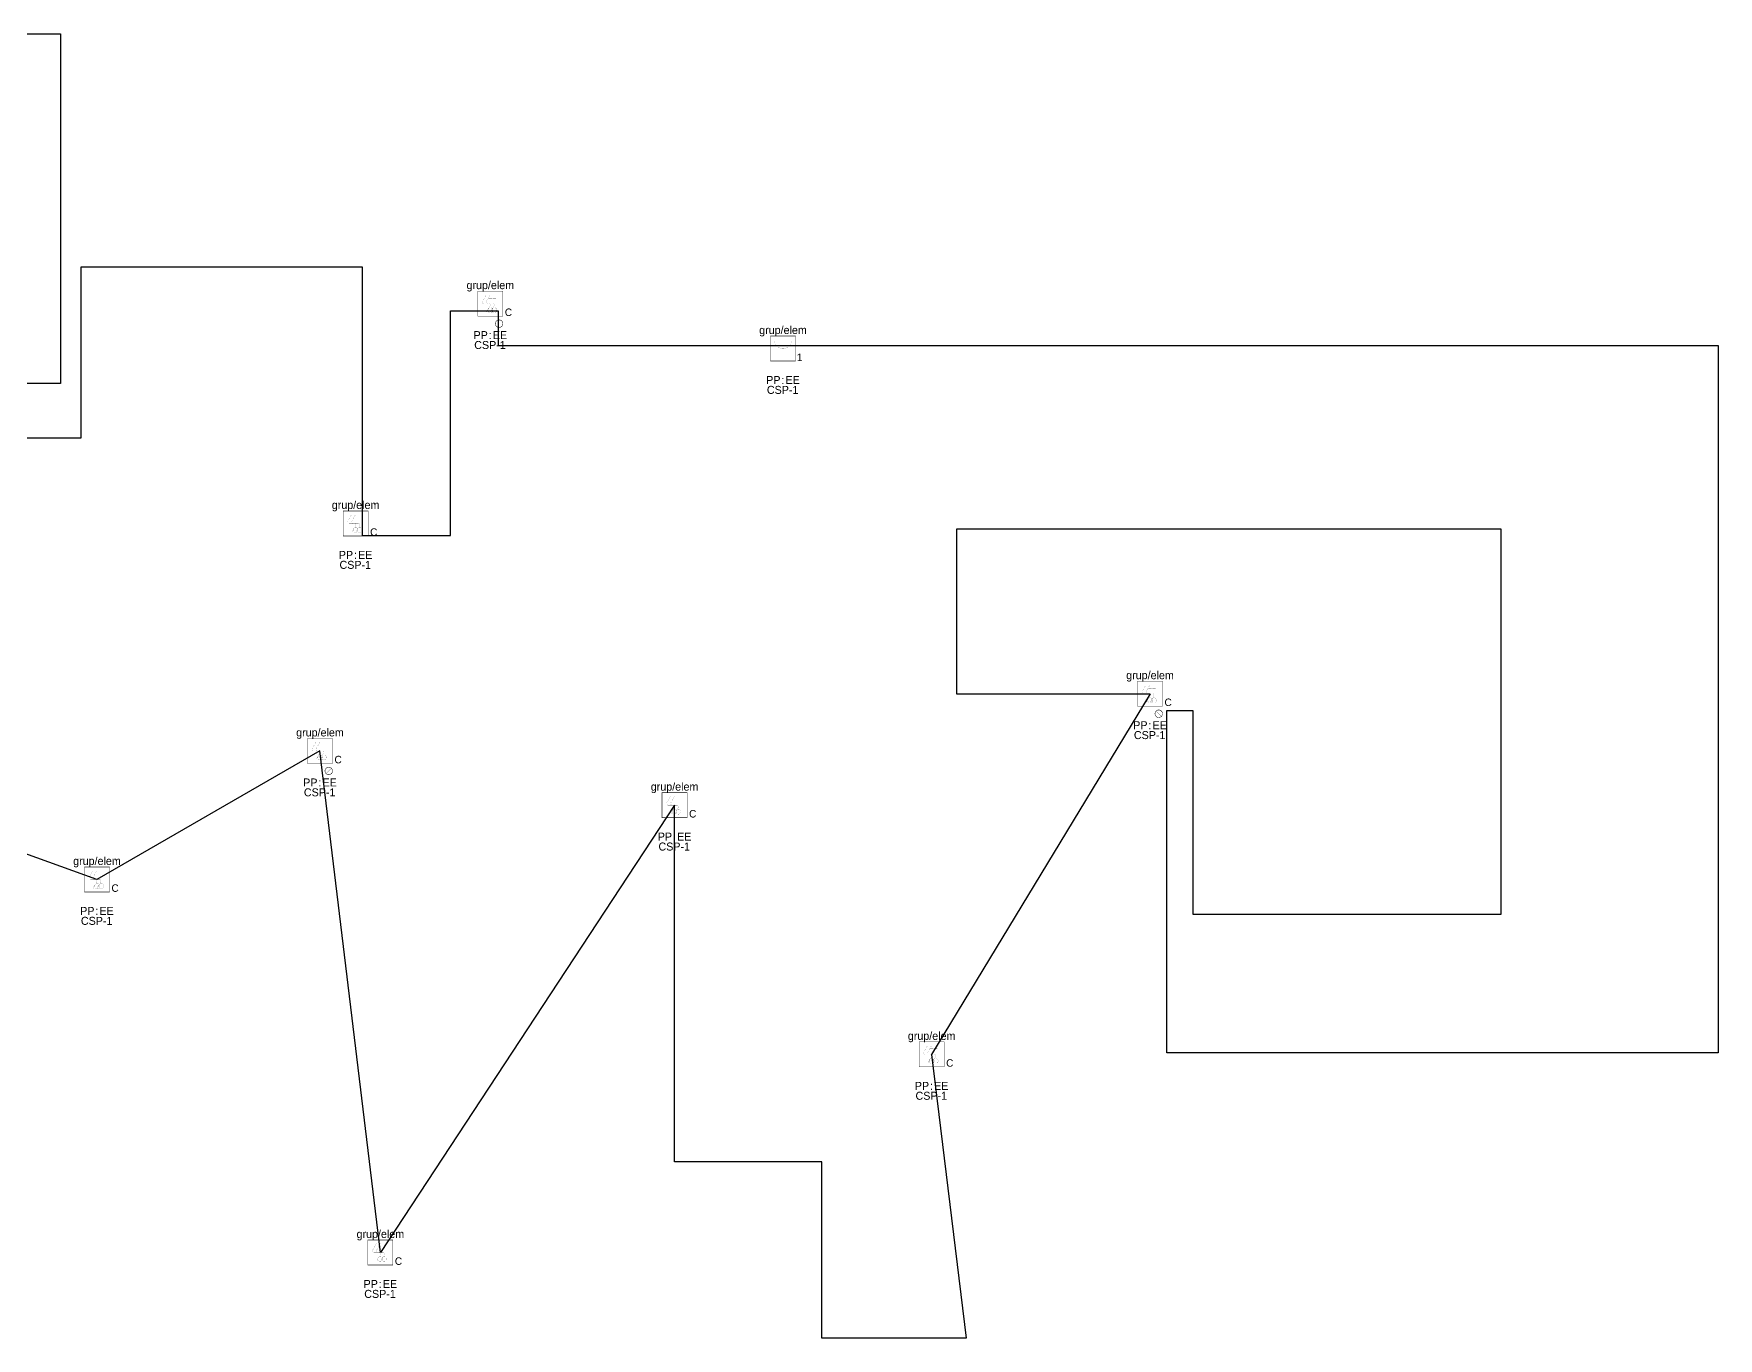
# Model space of a CAD drawing. Extents: x 791 to 7667, y 459 to 3629.
# Drawn here: x 4299 to 7667, y 459 to 3066 of the extents above; entities that cross this region are included whole.
import ezdxf
from ezdxf.enums import TextEntityAlignment as Align

# ---------------------------------------------------------------- set-up
doc = ezdxf.new("R2010")
doc.units = 0
doc.header["$MEASUREMENT"] = 0
doc.layers.get('0').update_dxf_attribs({"linetype": 'CONTINUOUS'})
for name, color, linetype in [('LOOP_10', 7, 'CONTINUOUS'), ('SCHSEC_ADRES_ELEMENT', 1, 'CONTINUOUS'), ('SCHSEC_ADRES_GRUPY', 6, 'CONTINUOUS'), ('SCHSEC_ADRES_WEJSCIA', 4, 'CONTINUOUS'), ('SCHSEC_CENTRALA', 3, 'CONTINUOUS'), ('SCHSEC_KOMENTARZ', 8, 'CONTINUOUS'), ('SCHSEC_OPISY', 9, 'CONTINUOUS')]:
    doc.layers.add(name, color=color, linetype=linetype)

# ---------------------------------------------------------------- blocks, each defined once
blk = doc.blocks.new('*U127')
at = {"layer": 'SCHSEC_ADRES_ELEMENT'}
blk.add_text(':', height=16, dxfattribs=at).set_placement((-3.1, -70.9))
blk = doc.blocks.new('*U128')
blk.add_text('1', height=15).set_placement((27.7, -25))
blk = doc.blocks.new('*U126')
at = {"const_width": 1}
blk.add_lwpolyline([(-25, -25), (-25, 25), (25, 25), (25, -25)], close=True, dxfattribs=at)
at = {"const_width": 0.2}
blk.add_lwpolyline([(-18, 18), (-18, 18, 0.414214), (0, 0), (0, 0), (0, -18), (0, 0), (0, 0, 0.414214), (18, 18), (18, 18)], format="xyb", dxfattribs=at)
for name in ['*U128', '*U127']:
    blk.add_blockref(name, (0, 0))
at = {"layer": 'SCHSEC_ADRES_ELEMENT', "flags": 8}
blk.add_attdef('PETLA', text='', height=16, dxfattribs=at).set_placement((-5, -62.9), align=Align.MIDDLE_RIGHT)
blk.add_attdef('ELEM', text='', height=16, dxfattribs=at).set_placement((5, -62.9), align=Align.MIDDLE_LEFT)
at = {"layer": 'SCHSEC_ADRES_GRUPY', "flags": 8}
blk.add_attdef('ADRES', text='', height=16, dxfattribs=at).set_placement((0, 29), align=Align.CENTER)
at = {"layer": 'SCHSEC_ADRES_WEJSCIA', "flags": 8}
blk.add_attdef('WEJ_1', text='', height=16, dxfattribs=at).set_placement((0, 29), align=Align.CENTER)
at = {"layer": 'SCHSEC_CENTRALA', "flags": 8}
blk.add_attdef('CSP', text='', height=16, dxfattribs=at).set_placement((-0.7, -90.7), align=Align.CENTER)
at = {"layer": 'SCHSEC_KOMENTARZ', "flags": 8}
blk.add_attdef('KOMENT', text='', height=10, dxfattribs=at).set_placement((30, 0), align=Align.MIDDLE_LEFT)
at = {"layer": 'SCHSEC_OPISY', "flags": 8}
for tag, p in [('OP_1', (-29, 17)), ('OP_2', (-29, 0)), ('OP_3', (-29, -17))]:
    blk.add_attdef(tag, text='', height=16, dxfattribs=at).set_placement(p, align=Align.MIDDLE_RIGHT)
blk = doc.blocks.new('*U133')
at = {"layer": 'SCHSEC_ADRES_ELEMENT'}
blk.add_text(':', height=16, dxfattribs=at).set_placement((-3.1, -70.9))
blk = doc.blocks.new('*U134')
blk.add_text('C', height=15).set_placement((29, -24.7))
blk = doc.blocks.new('*U132')
at = {"const_width": 1}
blk.add_lwpolyline([(-25, -25), (-25, 25), (25, 25), (25, -25)], close=True, dxfattribs=at)
at = {"const_width": 0.2}
for points in [[(-8, 18), (-15.5, 4.5, 0.572988), (-12.9, 0), (-3, 0, -0.572988), (-0.4, -4.5), (-8, -18)], [(0, 18), (-7.6, 4.5, 0.572988), (-5, 0), (5, 0, -0.572988), (7.6, -4.5), (0, -18)]]:
    blk.add_lwpolyline(points, format="xyb", dxfattribs=at)
for points in [[(0, -8), (0, 18), (0, 11), (-3.6, 11), (3.6, 11)], [(8, -8), (8, 18), (8, 11), (4.4, 11), (11.6, 11)]]:
    blk.add_lwpolyline(points, dxfattribs=at)
for points in [[(-5, -13), (-5, -13, -0.414214), (0, -8), (0, -8, -0.414214), (5, -13), (5, -13, -0.414214), (0, -18), (0, -18, -0.414214)], [(3, -13), (3, -13, -0.414214), (8, -8), (8, -8, -0.414214), (13, -13), (13, -13, -0.414214), (8, -18), (8, -18, -0.414214)]]:
    blk.add_lwpolyline(points, format="xyb", close=True, dxfattribs=at)
for name in ['*U134', '*U133']:
    blk.add_blockref(name, (0, 0))
at = {"layer": 'SCHSEC_ADRES_ELEMENT', "flags": 8}
blk.add_attdef('PETLA', text='', height=16, dxfattribs=at).set_placement((-5, -62.9), align=Align.MIDDLE_RIGHT)
blk.add_attdef('ELEM', text='', height=16, dxfattribs=at).set_placement((5, -62.9), align=Align.MIDDLE_LEFT)
at = {"layer": 'SCHSEC_ADRES_GRUPY', "flags": 8}
blk.add_attdef('ADRES', text='', height=16, dxfattribs=at).set_placement((0, 29), align=Align.CENTER)
at = {"layer": 'SCHSEC_CENTRALA', "flags": 8}
blk.add_attdef('CSP', text='', height=16, dxfattribs=at).set_placement((-0.7, -90.7), align=Align.CENTER)
at = {"layer": 'SCHSEC_KOMENTARZ', "flags": 8}
blk.add_attdef('KOMENT', text='', height=10, dxfattribs=at).set_placement((30, 0), align=Align.MIDDLE_LEFT)
at = {"layer": 'SCHSEC_OPISY', "flags": 8}
for tag, p in [('OP_1', (-29, 17)), ('OP_2', (-29, 0)), ('OP_3', (-29, -17))]:
    blk.add_attdef(tag, text='', height=16, dxfattribs=at).set_placement(p, align=Align.MIDDLE_RIGHT)
blk = doc.blocks.new('*U112')
at = {"layer": 'SCHSEC_ADRES_ELEMENT'}
blk.add_text(':', height=16, dxfattribs=at).set_placement((-3.1, -70.9))
blk = doc.blocks.new('*U113')
blk.add_text('C', height=15).set_placement((29, -24.7))
blk = doc.blocks.new('*U111')
at = {"const_width": 1}
blk.add_lwpolyline([(-25, -25), (-25, 25), (25, 25), (25, -25)], close=True, dxfattribs=at)
at = {"const_width": 0.2}
for points in [[(-8, 18), (-15.5, 4.5, 0.572988), (-12.9, 0), (-3, 0, -0.572988), (-0.4, -4.5), (-8, -18)], [(0, 18), (-7.6, 4.5, 0.572988), (-5, 0), (5, 0, -0.572988), (7.6, -4.5), (0, -18)]]:
    blk.add_lwpolyline(points, format="xyb", dxfattribs=at)
for points in [[(0, -8), (0, 18), (0, 11), (-3.6, 11), (3.6, 11)], [(8, -8), (8, 18), (8, 11), (4.4, 11), (11.6, 11)], [(12.2, -45.3), (22.8, -34.7), (17.5, -40), (12.2, -34.7), (22.8, -45.3)]]:
    blk.add_lwpolyline(points, dxfattribs=at)
for points, const_width in [([(-5, -13), (-5, -13, -0.414214), (0, -8), (0, -8, -0.414214), (5, -13), (5, -13, -0.414214), (0, -18), (0, -18, -0.414214)], 0.2), ([(3, -13), (3, -13, -0.414214), (8, -8), (8, -8, -0.414214), (13, -13), (13, -13, -0.414214), (8, -18), (8, -18, -0.414214)], 0.2), ([(17.5, -32.5), (17.5, -32.5, -0.414214), (25, -40), (25, -40, -0.414214), (17.5, -47.5), (17.5, -47.5, -0.414214), (10, -40), (10, -40, -0.414214)], 1)]:
    blk.add_lwpolyline(points, format="xyb", close=True, dxfattribs=dict(const_width=const_width))
for name in ['*U113', '*U112']:
    blk.add_blockref(name, (0, 0))
at = {"layer": 'SCHSEC_ADRES_ELEMENT', "flags": 8}
blk.add_attdef('PETLA', text='', height=16, dxfattribs=at).set_placement((-5, -62.9), align=Align.MIDDLE_RIGHT)
blk.add_attdef('ELEM', text='', height=16, dxfattribs=at).set_placement((5, -62.9), align=Align.MIDDLE_LEFT)
at = {"layer": 'SCHSEC_ADRES_GRUPY', "flags": 8}
blk.add_attdef('ADRES', text='', height=16, dxfattribs=at).set_placement((0, 29), align=Align.CENTER)
at = {"layer": 'SCHSEC_CENTRALA', "flags": 8}
blk.add_attdef('CSP', text='', height=16, dxfattribs=at).set_placement((-0.7, -90.7), align=Align.CENTER)
at = {"layer": 'SCHSEC_KOMENTARZ', "flags": 8}
blk.add_attdef('KOMENT', text='', height=10, dxfattribs=at).set_placement((30, 0), align=Align.MIDDLE_LEFT)
at = {"layer": 'SCHSEC_OPISY', "flags": 8}
for tag, p in [('OP_1', (-29, 17)), ('OP_2', (-29, 0)), ('OP_3', (-29, -17))]:
    blk.add_attdef(tag, text='', height=16, dxfattribs=at).set_placement(p, align=Align.MIDDLE_RIGHT)

msp = doc.modelspace()

# ---------------------------------------------------------------- linework, layer by layer
at = {"layer": 'LOOP_10'}
for points in [[(3503.3, 3065.7), (4352.9, 3065.7), (4352.9, 2366.6), (4145.3, 2366.6)], [(4131.6, 2258.5), (4394.1, 2258.5), (4394.1, 2600.1), (4956.2, 2600.1), (4956.2, 2063), (5132.9, 2063), (5132.9, 2512.2), (5228.1, 2512.2), (5228.1, 2442.6), (5796, 2442.6), (7666.8, 2442.6), (7666.8, 1029.6), (6564.1, 1029.6), (6564.1, 1713.5), (6616.6, 1713.5), (6616.6, 1306.2), (7232.9, 1306.2), (7232.9, 2076), (6144.1, 2076), (6144.1, 1746.9), (6530.8, 1746.9), (6094.3, 1026.2), (6163.5, 458.9), (5874.5, 458.9), (5874.5, 811.8), (5580.5, 811.8), (5580.5, 1524.2), (4992.4, 630.3), (4871.7, 1632.5), (4425.9, 1375.7), (3961.6, 1542.8)]]:
    msp.add_lwpolyline(points, dxfattribs=at)

# ---------------------------------------------------------------- block references
ref = msp.add_blockref('*U111', (5212.2, 2526.3), dxfattribs=at)
ref.add_attrib('PETLA', 'PP', dxfattribs={"layer": 'SCHSEC_ADRES_ELEMENT', "height": 16}).set_placement((5207.2, 2463.4), align=Align.MIDDLE_RIGHT)
ref.add_attrib('ELEM', 'EE', dxfattribs={"layer": 'SCHSEC_ADRES_ELEMENT', "height": 16}).set_placement((5217.2, 2463.4), align=Align.MIDDLE_LEFT)
ref.add_attrib('ADRES', 'grup/elem', dxfattribs={"layer": 'SCHSEC_ADRES_GRUPY', "height": 16}).set_placement((5212.2, 2555.3), align=Align.CENTER)
ref.add_attrib('CSP', 'CSP-1', dxfattribs={"layer": 'SCHSEC_CENTRALA', "height": 16}).set_placement((5211.5, 2435.7), align=Align.CENTER)
ref = msp.add_blockref('*U126', (5797.2, 2436.6), dxfattribs=at)
ref.add_attrib('PETLA', 'PP', dxfattribs={"layer": 'SCHSEC_ADRES_ELEMENT', "height": 16}).set_placement((5792.2, 2373.7), align=Align.MIDDLE_RIGHT)
ref.add_attrib('ELEM', 'EE', dxfattribs={"layer": 'SCHSEC_ADRES_ELEMENT', "height": 16}).set_placement((5802.2, 2373.7), align=Align.MIDDLE_LEFT)
ref.add_attrib('ADRES', 'grup/elem', dxfattribs={"layer": 'SCHSEC_ADRES_GRUPY', "height": 16}).set_placement((5797.2, 2465.6), align=Align.CENTER)
ref.add_attrib('CSP', 'CSP-1', dxfattribs={"layer": 'SCHSEC_CENTRALA', "height": 16}).set_placement((5796.5, 2346), align=Align.CENTER)
ref = msp.add_blockref('*U132', (4942.9, 2087.1), dxfattribs=at)
ref.add_attrib('PETLA', 'PP', dxfattribs={"layer": 'SCHSEC_ADRES_ELEMENT', "height": 16}).set_placement((4937.9, 2024.2), align=Align.MIDDLE_RIGHT)
ref.add_attrib('ELEM', 'EE', dxfattribs={"layer": 'SCHSEC_ADRES_ELEMENT', "height": 16}).set_placement((4947.9, 2024.2), align=Align.MIDDLE_LEFT)
ref.add_attrib('ADRES', 'grup/elem', dxfattribs={"layer": 'SCHSEC_ADRES_GRUPY', "height": 16}).set_placement((4942.9, 2116.1), align=Align.CENTER)
ref.add_attrib('CSP', 'CSP-1', dxfattribs={"layer": 'SCHSEC_CENTRALA', "height": 16}).set_placement((4942.2, 1996.4), align=Align.CENTER)
ref = msp.add_blockref('*U111', (6530.8, 1746.9), dxfattribs=at)
ref.add_attrib('PETLA', 'PP', dxfattribs={"layer": 'SCHSEC_ADRES_ELEMENT', "height": 16}).set_placement((6525.8, 1684), align=Align.MIDDLE_RIGHT)
ref.add_attrib('ELEM', 'EE', dxfattribs={"layer": 'SCHSEC_ADRES_ELEMENT', "height": 16}).set_placement((6535.8, 1684), align=Align.MIDDLE_LEFT)
ref.add_attrib('ADRES', 'grup/elem', dxfattribs={"layer": 'SCHSEC_ADRES_GRUPY', "height": 16}).set_placement((6530.8, 1775.9), align=Align.CENTER)
ref.add_attrib('CSP', 'CSP-1', dxfattribs={"layer": 'SCHSEC_CENTRALA', "height": 16}).set_placement((6530.1, 1656.2), align=Align.CENTER)
ref = msp.add_blockref('*U111', (4871.7, 1632.5), dxfattribs=at)
ref.add_attrib('PETLA', 'PP', dxfattribs={"layer": 'SCHSEC_ADRES_ELEMENT', "height": 16}).set_placement((4866.7, 1569.5), align=Align.MIDDLE_RIGHT)
ref.add_attrib('ELEM', 'EE', dxfattribs={"layer": 'SCHSEC_ADRES_ELEMENT', "height": 16}).set_placement((4876.7, 1569.5), align=Align.MIDDLE_LEFT)
ref.add_attrib('ADRES', 'grup/elem', dxfattribs={"layer": 'SCHSEC_ADRES_GRUPY', "height": 16}).set_placement((4871.7, 1661.5), align=Align.CENTER)
ref.add_attrib('CSP', 'CSP-1', dxfattribs={"layer": 'SCHSEC_CENTRALA', "height": 16}).set_placement((4871, 1541.8), align=Align.CENTER)
ref = msp.add_blockref('*U132', (5580.5, 1524.2), dxfattribs=at)
ref.add_attrib('PETLA', 'PP', dxfattribs={"layer": 'SCHSEC_ADRES_ELEMENT', "height": 16}).set_placement((5575.5, 1461.3), align=Align.MIDDLE_RIGHT)
ref.add_attrib('ELEM', 'EE', dxfattribs={"layer": 'SCHSEC_ADRES_ELEMENT', "height": 16}).set_placement((5585.5, 1461.3), align=Align.MIDDLE_LEFT)
ref.add_attrib('ADRES', 'grup/elem', dxfattribs={"layer": 'SCHSEC_ADRES_GRUPY', "height": 16}).set_placement((5580.5, 1553.2), align=Align.CENTER)
ref.add_attrib('CSP', 'CSP-1', dxfattribs={"layer": 'SCHSEC_CENTRALA', "height": 16}).set_placement((5579.8, 1433.5), align=Align.CENTER)
ref = msp.add_blockref('*U132', (4425.9, 1375.7), dxfattribs=at)
ref.add_attrib('PETLA', 'PP', dxfattribs={"layer": 'SCHSEC_ADRES_ELEMENT', "height": 16}).set_placement((4420.9, 1312.8), align=Align.MIDDLE_RIGHT)
ref.add_attrib('ELEM', 'EE', dxfattribs={"layer": 'SCHSEC_ADRES_ELEMENT', "height": 16}).set_placement((4430.9, 1312.8), align=Align.MIDDLE_LEFT)
ref.add_attrib('ADRES', 'grup/elem', dxfattribs={"layer": 'SCHSEC_ADRES_GRUPY', "height": 16}).set_placement((4425.9, 1404.7), align=Align.CENTER)
ref.add_attrib('CSP', 'CSP-1', dxfattribs={"layer": 'SCHSEC_CENTRALA', "height": 16}).set_placement((4425.3, 1285), align=Align.CENTER)
ref = msp.add_blockref('*U132', (6094.3, 1026.2), dxfattribs=at)
ref.add_attrib('PETLA', 'PP', dxfattribs={"layer": 'SCHSEC_ADRES_ELEMENT', "height": 16}).set_placement((6089.3, 963.3), align=Align.MIDDLE_RIGHT)
ref.add_attrib('ELEM', 'EE', dxfattribs={"layer": 'SCHSEC_ADRES_ELEMENT', "height": 16}).set_placement((6099.3, 963.3), align=Align.MIDDLE_LEFT)
ref.add_attrib('ADRES', 'grup/elem', dxfattribs={"layer": 'SCHSEC_ADRES_GRUPY', "height": 16}).set_placement((6094.3, 1055.2), align=Align.CENTER)
ref.add_attrib('CSP', 'CSP-1', dxfattribs={"layer": 'SCHSEC_CENTRALA', "height": 16}).set_placement((6093.6, 935.5), align=Align.CENTER)
ref = msp.add_blockref('*U132', (4992.4, 630.3), dxfattribs=at)
ref.add_attrib('PETLA', 'PP', dxfattribs={"layer": 'SCHSEC_ADRES_ELEMENT', "height": 16}).set_placement((4987.4, 567.4), align=Align.MIDDLE_RIGHT)
ref.add_attrib('ELEM', 'EE', dxfattribs={"layer": 'SCHSEC_ADRES_ELEMENT', "height": 16}).set_placement((4997.4, 567.4), align=Align.MIDDLE_LEFT)
ref.add_attrib('ADRES', 'grup/elem', dxfattribs={"layer": 'SCHSEC_ADRES_GRUPY', "height": 16}).set_placement((4992.4, 659.3), align=Align.CENTER)
ref.add_attrib('CSP', 'CSP-1', dxfattribs={"layer": 'SCHSEC_CENTRALA', "height": 16}).set_placement((4991.7, 539.6), align=Align.CENTER)

doc.saveas('drawing.dxf')
